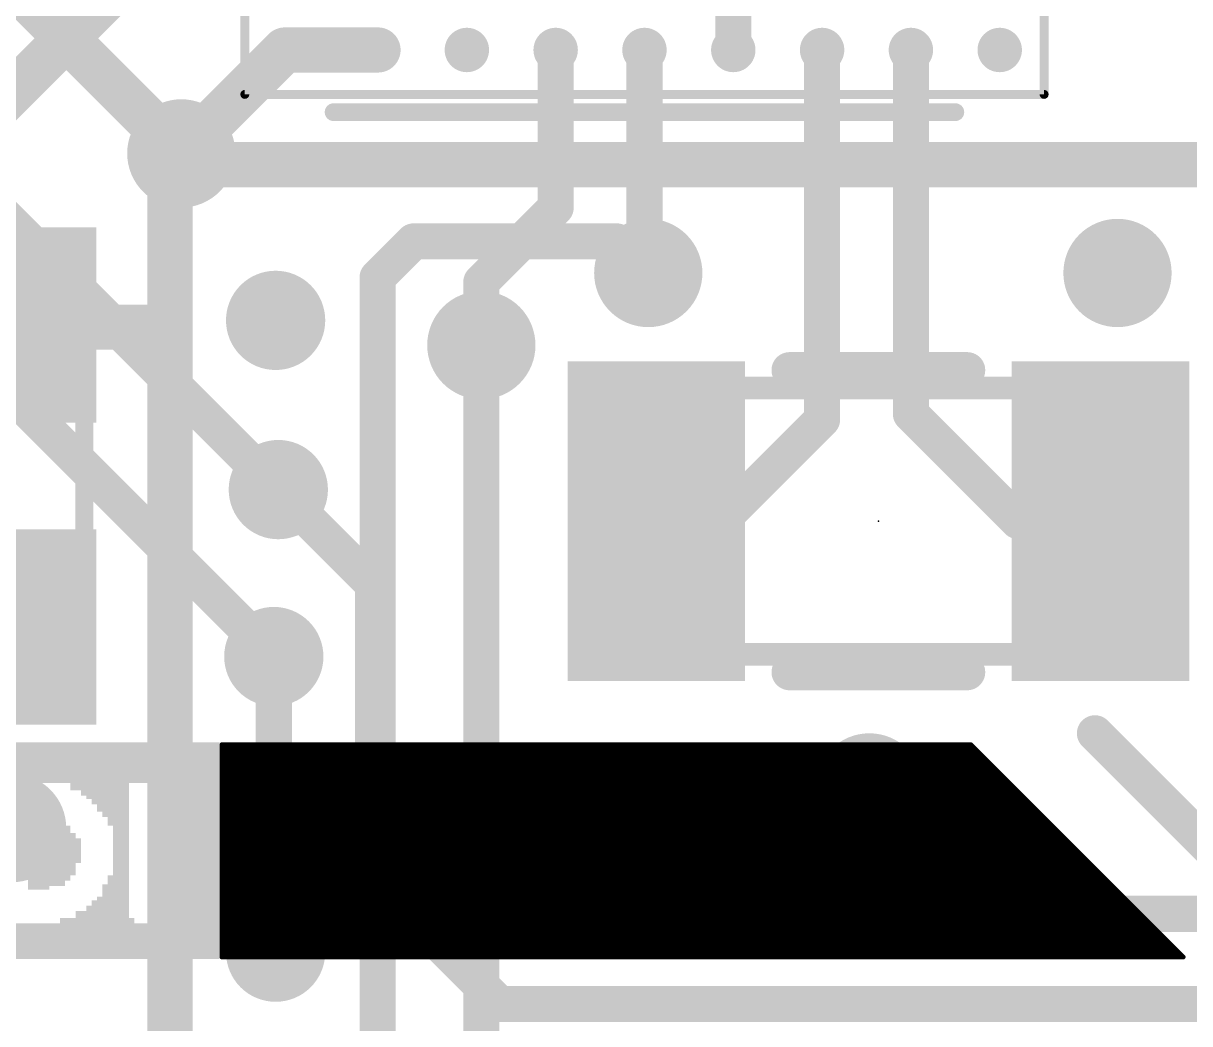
# Model space of a CAD drawing. Extents: x -28 to 74, y -69 to 26.
# Drawn here: x 9.21 to 15.77, y 5.22 to 10.85 of the extents above; entities that cross this region are included whole.
import ezdxf

# ---------------------------------------------------------------- set-up
doc = ezdxf.new("R2010")
doc.units = 0
for name, color, linetype in [('1', 12, 'CONTINUOUS'), ('16', 140, 'CONTINUOUS'), ('18', 110, 'CONTINUOUS'), ('21', 41, 'CONTINUOUS'), ('23', 53, 'CONTINUOUS'), ('51', 53, 'CONTINUOUS')]:
    doc.layers.add(name, color=color, linetype=linetype)

# ---------------------------------------------------------------- blocks, each defined once
blk = doc.blocks.new('RECT')
blk.add_solid([(-0.5, -0.5), (0.5, -0.5), (-0.5, 0.5), (0.5, 0.5)])
blk = doc.blocks.new('PIE')
at = {"const_width": 0.5}
blk.add_lwpolyline([(0, -0.25, 1), (0, 0.25, 1), (0, -0.25)], format="xyb", dxfattribs=at)
blk = doc.blocks.new('ROUNDV')
at = {"const_width": 0.5}
blk.add_lwpolyline([(0, -0.25, 1), (0, 0.25, 1), (0, -0.25)], format="xyb", dxfattribs=at)

msp = doc.modelspace()

# ---------------------------------------------------------------- linework, layer by layer
at = {"layer": '1'}
for points, const_width in [([(8.8676, 10.1884), (9.8832, 11.204)], 0.254), ([(13.204, 10.9514), (12.954, 11.2014)], 0.2032), ([(13.204, 10.704), (13.204, 10.9514)], 0.2032), ([(10.6786, 10.704), (10.0965, 10.1219)], 0.254), ([(10.704, 10.704), (10.6786, 10.704)], 0.254), ([(10.704, 10.704), (11.204, 10.704)], 0.254), ([(12.204, 10.704), (12.204, 9.8164)], 0.2032), ([(12.704, 9.4702), (12.704, 10.704)], 0.2032), ([(13.704, 8.624), (13.704, 10.704)], 0.2032), ([(14.204, 10.704), (14.204, 8.656)], 0.2032), ([(10.0965, 10.1219), (10.033, 10.0584)], 0.254), ([(10.033, 10.0584), (10.033, 9.144)], 0.254), ([(12.204, 9.8164), (11.7856, 9.398)], 0.2032), ([(12.7254, 9.4488), (12.704, 9.4702)], 0.2032), ([(11.7856, 9.398), (11.7856, 9.0424)], 0.2032), ([(9.1186, 9.1558), (9.1304, 9.144)], 0.254), ([(10.033, 9.144), (9.1304, 9.144)], 0.254), ([(10.033, 1.397), (10.033, 9.144)], 0.254), ([(14.204, 8.656), (14.8082, 8.0518)], 0.2032), ([(13.704, 8.624), (13.1318, 8.0518)], 0.2032), ([(10.6426, 8.2296), (11.176, 7.6962)], 0.2032), ([(12.7708, 8.0518), (13.1318, 8.0518)], 0.2032), ([(14.8082, 8.0518), (15.2708, 8.0518)], 0.2032), ([(11.176, 7.6962), (11.176, 6.604)], 0.2032), ([(10.6172, 6.6065), (10.6172, 7.2898)], 0.2032), ([(11.8897, 5.334), (10.6172, 6.6065)], 0.2032), ([(11.176, 6.604), (11.938, 5.842)], 0.2032), ([(11.938, 5.842), (16.256, 5.842)], 0.2032), ([(16.2052, 5.334), (11.8897, 5.334)], 0.2032)]:
    msp.add_lwpolyline(points, dxfattribs=dict(at, const_width=const_width))
for points, const_width in [([(13.1681, 10.9155, 1), (13.2399, 10.9873)], 0.1016), ([(10.6786, 10.7675, 1), (10.6786, 10.6405)], 0.127), ([(10.7235, 10.6591, 1), (10.6337, 10.7489)], 0.127), ([(10.704, 10.7675, 1), (10.704, 10.6405)], 0.127), ([(10.704, 10.6405, 1), (10.704, 10.7675)], 0.127), ([(11.204, 10.6405, 1), (11.204, 10.7675)], 0.127), ([(12.2548, 10.704, 1), (12.1532, 10.704)], 0.1016), ([(12.7548, 10.704, 1), (12.6532, 10.704)], 0.1016), ([(13.7548, 10.704, 1), (13.6532, 10.704)], 0.1016), ([(14.2548, 10.704, 1), (14.1532, 10.704)], 0.1016), ([(13.1532, 10.704, 1), (13.2548, 10.704)], 0.1016), ([(10.1414, 10.077, 1), (10.0516, 10.1668)], 0.127), ([(10.0965, 10.0584, 1), (9.9695, 10.0584)], 0.127), ([(10.0516, 10.1668, 1), (10.1414, 10.077)], 0.127), ([(9.9881, 10.1033, 1), (10.0779, 10.0135)], 0.127), ([(12.2399, 9.7805, 1), (12.1681, 9.8523)], 0.1016), ([(12.1532, 9.8164, 1), (12.2548, 9.8164)], 0.1016), ([(12.7399, 9.5061, 1), (12.6681, 9.4343)], 0.1016), ([(12.6895, 9.4129, 1), (12.7613, 9.4847)], 0.1016), ([(11.8364, 9.398, 1), (11.7348, 9.398)], 0.1016), ([(11.7497, 9.4339, 1), (11.8215, 9.3621)], 0.1016), ([(12.6532, 9.4702, 1), (12.7548, 9.4702)], 0.1016), ([(9.1635, 9.2007, 1), (9.0737, 9.1109)], 0.127), ([(10.0965, 9.144, 1), (9.9695, 9.144)], 0.127), ([(10.033, 9.0805, 1), (10.033, 9.2075)], 0.127), ([(9.0855, 9.0991, 1), (9.1753, 9.1889)], 0.127), ([(9.9695, 9.144, 1), (10.0965, 9.144)], 0.127), ([(11.7348, 9.0424, 1), (11.8364, 9.0424)], 0.1016), ([(14.2399, 8.6919, 1), (14.1681, 8.6201)], 0.1016), ([(13.6532, 8.624, 1), (13.7548, 8.624)], 0.1016), ([(13.7399, 8.5881, 1), (13.6681, 8.6599)], 0.1016), ([(14.1532, 8.656, 1), (14.2548, 8.656)], 0.1016), ([(10.6785, 8.2655, 1), (10.6067, 8.1937)], 0.1016), ([(12.7708, 8.1026, 1), (12.7708, 8.001)], 0.1016), ([(13.1318, 8.001, 1), (13.1318, 8.1026)], 0.1016), ([(14.8082, 8.1026, 1), (14.8082, 8.001)], 0.1016), ([(15.2708, 8.001, 1), (15.2708, 8.1026)], 0.1016), ([(13.0959, 8.0877, 1), (13.1677, 8.0159)], 0.1016), ([(14.7723, 8.0159, 1), (14.8441, 8.0877)], 0.1016), ([(11.2268, 7.6962, 1), (11.1252, 7.6962)], 0.1016), ([(11.1401, 7.6603, 1), (11.2119, 7.7321)], 0.1016), ([(10.668, 7.2898, 1), (10.5664, 7.2898)], 0.1016), ([(10.6531, 6.6425, 1), (10.5813, 6.5706)], 0.1016), ([(11.2119, 6.6399, 1), (11.1401, 6.5681)], 0.1016), ([(10.5664, 6.6065, 1), (10.668, 6.6065)], 0.1016), ([(11.1252, 6.604, 1), (11.2268, 6.604)], 0.1016), ([(11.938, 5.8928, 1), (11.938, 5.7912)], 0.1016), ([(11.9021, 5.8061, 1), (11.9739, 5.8779)], 0.1016), ([(11.8897, 5.3848, 1), (11.8897, 5.2832)], 0.1016), ([(11.8538, 5.2981, 1), (11.9257, 5.3699)], 0.1016)]:
    msp.add_lwpolyline(points, format="xyb", dxfattribs=dict(at, const_width=const_width))
at = {"layer": '16'}
for points, const_width in [([(7.0104, 13.208), (10.0965, 10.1219)], 0.254), ([(10.6426, 8.2296), (6.9516, 11.9206)], 0.2032), ([(10.6172, 7.2898), (6.755, 11.152)], 0.2032), ([(10.0965, 10.1219), (10.16, 10.0584)], 0.254), ([(10.16, 10.0584), (17.6022, 10.0584)], 0.254), ([(11.4046, 9.6266), (11.2014, 9.4234)], 0.2032), ([(12.5476, 9.6266), (11.4046, 9.6266)], 0.2032), ([(12.7254, 9.4488), (12.5476, 9.6266)], 0.2032), ([(11.2014, 9.4234), (11.2014, 4.0894)], 0.2032), ([(11.7856, 9.0424), (11.7856, 3.9116)], 0.2032)]:
    msp.add_lwpolyline(points, dxfattribs=dict(at, const_width=const_width))
for points, const_width in [([(10.1414, 10.1668, 1), (10.0516, 10.077)], 0.127), ([(10.0516, 10.077, 1), (10.1414, 10.1668)], 0.127), ([(10.16, 10.1219, 1), (10.16, 9.9949)], 0.127), ([(10.1151, 10.0135, 1), (10.2049, 10.1033)], 0.127), ([(11.4046, 9.6774, 1), (11.4046, 9.5758)], 0.1016), ([(11.4405, 9.5907, 1), (11.3687, 9.6625)], 0.1016), ([(12.5835, 9.6625, 1), (12.5117, 9.5907)], 0.1016), ([(12.5476, 9.5758, 1), (12.5476, 9.6774)], 0.1016), ([(11.2522, 9.4234, 1), (11.1506, 9.4234)], 0.1016), ([(12.6895, 9.4129, 1), (12.7613, 9.4847)], 0.1016), ([(11.1655, 9.4593, 1), (11.2373, 9.3875)], 0.1016), ([(11.8364, 9.0424, 1), (11.7348, 9.0424)], 0.1016), ([(10.6067, 8.1937, 1), (10.6785, 8.2655)], 0.1016), ([(10.5813, 7.2539, 1), (10.6531, 7.3257)], 0.1016)]:
    msp.add_lwpolyline(points, format="xyb", dxfattribs=dict(at, const_width=const_width))
at = {"layer": '21'}
for points, const_width in [([(10.954, 10.354), (14.454, 10.354)], 0.1), ([(13.5208, 8.9018), (14.5208, 8.9018)], 0.2032), ([(14.5208, 7.2018), (13.5208, 7.2018)], 0.2032), ([(16.256, 5.842), (15.24, 6.858)], 0.2032), ([(14.5415, 6.7945), (10.3251, 6.7945)], 0.0254), ([(10.3251, 6.7945), (10.3251, 5.5982)], 0.0254), ([(10.3251, 6.7818), (14.5542, 6.7818)], 0.0254), ([(10.3251, 6.7564), (14.5796, 6.7564)], 0.0254), ([(15.7378, 5.5982), (14.5415, 6.7945)], 0.0254), ([(10.3251, 6.731), (14.605, 6.731)], 0.0254), ([(10.3251, 6.7056), (14.6304, 6.7056)], 0.0254), ([(10.3251, 6.6802), (14.6558, 6.6802)], 0.0254), ([(10.3251, 6.6548), (14.6812, 6.6548)], 0.0254), ([(10.3251, 6.6294), (14.7066, 6.6294)], 0.0254), ([(10.3251, 6.604), (14.732, 6.604)], 0.0254), ([(10.3251, 6.5786), (14.7574, 6.5786)], 0.0254), ([(10.3251, 6.5532), (14.7828, 6.5532)], 0.0254), ([(10.3251, 6.5278), (14.8082, 6.5278)], 0.0254), ([(10.3251, 6.5024), (14.8336, 6.5024)], 0.0254), ([(10.3251, 6.477), (14.859, 6.477)], 0.0254), ([(10.3251, 6.4516), (14.8844, 6.4516)], 0.0254), ([(10.3251, 6.4262), (14.9098, 6.4262)], 0.0254), ([(10.3251, 6.4008), (14.9352, 6.4008)], 0.0254), ([(10.3251, 6.3754), (14.9606, 6.3754)], 0.0254), ([(10.3251, 6.35), (14.986, 6.35)], 0.0254), ([(10.3251, 6.3246), (15.0114, 6.3246)], 0.0254), ([(10.3251, 6.2992), (15.0368, 6.2992)], 0.0254), ([(10.3251, 6.2738), (15.0622, 6.2738)], 0.0254), ([(10.3251, 6.2484), (15.0876, 6.2484)], 0.0254), ([(10.3251, 6.223), (15.113, 6.223)], 0.0254), ([(10.3251, 6.1976), (15.1384, 6.1976)], 0.0254), ([(10.3251, 6.1722), (15.1638, 6.1722)], 0.0254), ([(10.3251, 6.1468), (15.1892, 6.1468)], 0.0254), ([(10.3251, 6.1214), (15.2146, 6.1214)], 0.0254), ([(10.3251, 6.096), (15.24, 6.096)], 0.0254), ([(10.3251, 6.0706), (15.2654, 6.0706)], 0.0254), ([(10.3251, 6.0452), (15.2908, 6.0452)], 0.0254), ([(10.3251, 6.0198), (15.3162, 6.0198)], 0.0254), ([(10.3251, 5.9944), (15.3416, 5.9944)], 0.0254), ([(10.3251, 5.969), (15.367, 5.969)], 0.0254), ([(10.3251, 5.9436), (15.3924, 5.9436)], 0.0254), ([(10.3251, 5.9182), (15.4178, 5.9182)], 0.0254), ([(10.3251, 5.8928), (15.4432, 5.8928)], 0.0254), ([(10.3251, 5.8674), (15.4686, 5.8674)], 0.0254), ([(10.3251, 5.842), (15.494, 5.842)], 0.0254), ([(10.3251, 5.8166), (15.5194, 5.8166)], 0.0254), ([(10.3251, 5.7912), (15.5448, 5.7912)], 0.0254), ([(10.3251, 5.7658), (15.5702, 5.7658)], 0.0254), ([(10.3251, 5.7404), (15.5956, 5.7404)], 0.0254), ([(10.3251, 5.715), (15.621, 5.715)], 0.0254), ([(10.3251, 5.6896), (15.6464, 5.6896)], 0.0254), ([(10.3251, 5.6642), (15.6718, 5.6642)], 0.0254), ([(10.3251, 5.6388), (15.6972, 5.6388)], 0.0254), ([(10.3251, 5.6134), (15.7226, 5.6134)], 0.0254), ([(10.3251, 5.5982), (15.7378, 5.5982)], 0.0254)]:
    msp.add_lwpolyline(points, dxfattribs=dict(at, const_width=const_width))
for points, const_width in [([(10.954, 10.379, 1), (10.954, 10.329)], 0.05), ([(14.454, 10.329, 1), (14.454, 10.379)], 0.05), ([(13.5208, 8.9526, 1), (13.5208, 8.851)], 0.1016), ([(14.5208, 8.851, 1), (14.5208, 8.9526)], 0.1016), ([(13.5208, 7.2526, 1), (13.5208, 7.151)], 0.1016), ([(14.5208, 7.151, 1), (14.5208, 7.2526)], 0.1016), ([(15.2759, 6.8939, 1), (15.2041, 6.8221)], 0.1016), ([(10.3251, 6.8009, 1), (10.3251, 6.7881)], 0.0127), ([(10.3251, 6.7882, 1), (10.3251, 6.7755)], 0.0127), ([(10.3251, 6.7628, 1), (10.3251, 6.75)], 0.0127), ([(10.3315, 6.7945, 1), (10.3188, 6.7945)], 0.0127), ([(14.546, 6.799, 1), (14.537, 6.79)], 0.0127), ([(14.5415, 6.7881, 1), (14.5415, 6.8009)], 0.0127), ([(14.5542, 6.7755, 1), (14.5542, 6.7882)], 0.0127), ([(14.5796, 6.75, 1), (14.5796, 6.7628)], 0.0127), ([(10.3251, 6.7374, 1), (10.3251, 6.7247)], 0.0127), ([(10.3251, 6.712, 1), (10.3251, 6.6993)], 0.0127), ([(14.605, 6.7247, 1), (14.605, 6.7374)], 0.0127), ([(14.6304, 6.6993, 1), (14.6304, 6.712)], 0.0127), ([(10.3251, 6.6866, 1), (10.3251, 6.6738)], 0.0127), ([(10.3251, 6.6612, 1), (10.3251, 6.6485)], 0.0127), ([(10.3251, 6.6358, 1), (10.3251, 6.6231)], 0.0127), ([(14.6558, 6.6738, 1), (14.6558, 6.6866)], 0.0127), ([(14.6812, 6.6485, 1), (14.6812, 6.6612)], 0.0127), ([(14.7066, 6.6231, 1), (14.7066, 6.6358)], 0.0127), ([(10.3251, 6.6104, 1), (10.3251, 6.5976)], 0.0127), ([(10.3251, 6.585, 1), (10.3251, 6.5723)], 0.0127), ([(14.732, 6.5976, 1), (14.732, 6.6104)], 0.0127), ([(14.7574, 6.5723, 1), (14.7574, 6.585)], 0.0127), ([(10.3251, 6.5596, 1), (10.3251, 6.5469)], 0.0127), ([(10.3251, 6.5342, 1), (10.3251, 6.5214)], 0.0127), ([(10.3251, 6.5088, 1), (10.3251, 6.4961)], 0.0127), ([(14.7828, 6.5469, 1), (14.7828, 6.5596)], 0.0127), ([(14.8082, 6.5214, 1), (14.8082, 6.5342)], 0.0127), ([(14.8336, 6.4961, 1), (14.8336, 6.5088)], 0.0127), ([(10.3251, 6.4834, 1), (10.3251, 6.4707)], 0.0127), ([(10.3251, 6.458, 1), (10.3251, 6.4452)], 0.0127), ([(10.3251, 6.4326, 1), (10.3251, 6.4199)], 0.0127), ([(14.859, 6.4707, 1), (14.859, 6.4834)], 0.0127), ([(14.8844, 6.4452, 1), (14.8844, 6.458)], 0.0127), ([(14.9098, 6.4199, 1), (14.9098, 6.4326)], 0.0127), ([(10.3251, 6.4072, 1), (10.3251, 6.3944)], 0.0127), ([(10.3251, 6.3818, 1), (10.3251, 6.369)], 0.0127), ([(14.9352, 6.3944, 1), (14.9352, 6.4072)], 0.0127), ([(14.9606, 6.369, 1), (14.9606, 6.3818)], 0.0127), ([(10.3251, 6.3564, 1), (10.3251, 6.3437)], 0.0127), ([(10.3251, 6.331, 1), (10.3251, 6.3182)], 0.0127), ([(10.3251, 6.3056, 1), (10.3251, 6.2928)], 0.0127), ([(14.986, 6.3437, 1), (14.986, 6.3564)], 0.0127), ([(15.0114, 6.3182, 1), (15.0114, 6.331)], 0.0127), ([(15.0368, 6.2928, 1), (15.0368, 6.3056)], 0.0127), ([(10.3251, 6.2802, 1), (10.3251, 6.2675)], 0.0127), ([(10.3251, 6.2548, 1), (10.3251, 6.242)], 0.0127), ([(15.0622, 6.2675, 1), (15.0622, 6.2802)], 0.0127), ([(15.0876, 6.242, 1), (15.0876, 6.2548)], 0.0127), ([(10.3251, 6.2294, 1), (10.3251, 6.2166)], 0.0127), ([(10.3251, 6.204, 1), (10.3251, 6.1913)], 0.0127), ([(10.3251, 6.1786, 1), (10.3251, 6.1658)], 0.0127), ([(15.113, 6.2166, 1), (15.113, 6.2294)], 0.0127), ([(15.1384, 6.1913, 1), (15.1384, 6.204)], 0.0127), ([(15.1638, 6.1658, 1), (15.1638, 6.1786)], 0.0127), ([(10.3251, 6.1532, 1), (10.3251, 6.1405)], 0.0127), ([(10.3251, 6.1278, 1), (10.3251, 6.1151)], 0.0127), ([(10.3251, 6.1024, 1), (10.3251, 6.0896)], 0.0127), ([(15.1892, 6.1405, 1), (15.1892, 6.1532)], 0.0127), ([(15.2146, 6.1151, 1), (15.2146, 6.1278)], 0.0127), ([(15.24, 6.0896, 1), (15.24, 6.1024)], 0.0127), ([(10.3251, 6.077, 1), (10.3251, 6.0643)], 0.0127), ([(10.3251, 6.0516, 1), (10.3251, 6.0389)], 0.0127), ([(15.2654, 6.0643, 1), (15.2654, 6.077)], 0.0127), ([(15.2908, 6.0389, 1), (15.2908, 6.0516)], 0.0127), ([(10.3251, 6.0262, 1), (10.3251, 6.0134)], 0.0127), ([(10.3251, 6.0008, 1), (10.3251, 5.9881)], 0.0127), ([(10.3251, 5.9754, 1), (10.3251, 5.9627)], 0.0127), ([(15.3162, 6.0134, 1), (15.3162, 6.0262)], 0.0127), ([(15.3416, 5.9881, 1), (15.3416, 6.0008)], 0.0127), ([(15.367, 5.9627, 1), (15.367, 5.9754)], 0.0127), ([(10.3251, 5.95, 1), (10.3251, 5.9372)], 0.0127), ([(10.3251, 5.9246, 1), (10.3251, 5.9119)], 0.0127), ([(15.3924, 5.9372, 1), (15.3924, 5.95)], 0.0127), ([(15.4178, 5.9119, 1), (15.4178, 5.9246)], 0.0127), ([(10.3251, 5.8992, 1), (10.3251, 5.8864)], 0.0127), ([(10.3251, 5.8738, 1), (10.3251, 5.861)], 0.0127), ([(10.3251, 5.8484, 1), (10.3251, 5.8357)], 0.0127), ([(15.4432, 5.8864, 1), (15.4432, 5.8992)], 0.0127), ([(15.4686, 5.861, 1), (15.4686, 5.8738)], 0.0127), ([(15.494, 5.8357, 1), (15.494, 5.8484)], 0.0127), ([(10.3251, 5.823, 1), (10.3251, 5.8102)], 0.0127), ([(10.3251, 5.7976, 1), (10.3251, 5.7848)], 0.0127), ([(10.3251, 5.7722, 1), (10.3251, 5.7595)], 0.0127), ([(15.5194, 5.8102, 1), (15.5194, 5.823)], 0.0127), ([(15.5448, 5.7848, 1), (15.5448, 5.7976)], 0.0127), ([(15.5702, 5.7595, 1), (15.5702, 5.7722)], 0.0127), ([(10.3251, 5.7468, 1), (10.3251, 5.734)], 0.0127), ([(10.3251, 5.7214, 1), (10.3251, 5.7086)], 0.0127), ([(15.5956, 5.734, 1), (15.5956, 5.7468)], 0.0127), ([(15.621, 5.7086, 1), (15.621, 5.7214)], 0.0127), ([(10.3251, 5.696, 1), (10.3251, 5.6833)], 0.0127), ([(10.3251, 5.6706, 1), (10.3251, 5.6578)], 0.0127), ([(10.3251, 5.6452, 1), (10.3251, 5.6325)], 0.0127), ([(15.6464, 5.6833, 1), (15.6464, 5.696)], 0.0127), ([(15.6718, 5.6578, 1), (15.6718, 5.6706)], 0.0127), ([(15.6972, 5.6325, 1), (15.6972, 5.6452)], 0.0127), ([(10.3251, 5.6198, 1), (10.3251, 5.6071)], 0.0127), ([(10.3251, 5.6045, 1), (10.3251, 5.5918)], 0.0127), ([(10.3188, 5.5982, 1), (10.3315, 5.5982)], 0.0127), ([(15.7226, 5.6071, 1), (15.7226, 5.6198)], 0.0127), ([(15.7334, 5.5937, 1), (15.7423, 5.6026)], 0.0127), ([(15.7378, 5.5918, 1), (15.7378, 5.6045)], 0.0127)]:
    msp.add_lwpolyline(points, format="xyb", dxfattribs=dict(at, const_width=const_width))
at = {"layer": '23'}
msp.add_point((14.0208, 8.0518), dxfattribs=at)
at = {"layer": '51'}
for points, const_width in [([(10.454, 14.954), (10.454, 10.454)], 0.05), ([(14.954, 10.454), (14.954, 14.954)], 0.05), ([(10.454, 10.454), (14.954, 10.454)], 0.05), ([(12.4208, 8.8018), (15.6208, 8.8018)], 0.127), ([(12.4208, 7.3018), (12.4208, 8.8018)], 0.127), ([(15.6208, 8.8018), (15.6208, 7.3018)], 0.127), ([(9.5506, 8.6618), (9.5506, 7.9498)], 0.1016), ([(15.6208, 7.3018), (12.4208, 7.3018)], 0.127)]:
    msp.add_lwpolyline(points, dxfattribs=dict(at, const_width=const_width))
for points, const_width in [([(10.454, 10.4665, 1), (10.454, 10.4415)], 0.025), ([(10.4415, 10.454, 1), (10.4665, 10.454)], 0.025), ([(14.9415, 10.454, 1), (14.9665, 10.454)], 0.025), ([(14.954, 10.4415, 1), (14.954, 10.4665)], 0.025), ([(12.4208, 8.8336, 1), (12.4208, 8.77)], 0.0635), ([(12.4526, 8.8018, 1), (12.389, 8.8018)], 0.0635), ([(15.6526, 8.8018, 1), (15.5891, 8.8018)], 0.0635), ([(15.6208, 8.77, 1), (15.6208, 8.8336)], 0.0635), ([(9.576, 8.6618, 1), (9.5252, 8.6618)], 0.0508), ([(9.5252, 7.9498, 1), (9.576, 7.9498)], 0.0508), ([(12.4208, 7.3335, 1), (12.4208, 7.2701)], 0.0635), ([(15.6208, 7.2701, 1), (15.6208, 7.3335)], 0.0635), ([(12.389, 7.3018, 1), (12.4526, 7.3018)], 0.0635), ([(15.5891, 7.3018, 1), (15.6526, 7.3018)], 0.0635)]:
    msp.add_lwpolyline(points, format="xyb", dxfattribs=dict(at, const_width=const_width))

# ---------------------------------------------------------------- block references
at = {"layer": '1', "xscale": 0.25, "yscale": 0.25}
for p in [(10.704, 10.704), (11.204, 10.704), (11.704, 10.704), (12.204, 10.704), (12.704, 10.704), (13.204, 10.704), (13.704, 10.704), (14.204, 10.704), (14.704, 10.704)]:
    msp.add_blockref('PIE', p, dxfattribs=at)
at = {"layer": '1', "xscale": 1.1, "rotation": 270}
for p in [(9.1186, 9.1558), (9.1186, 7.4558)]:
    msp.add_blockref('RECT', p, dxfattribs=at)
at = {"layer": '1', "yscale": 1.8}
for p in [(12.7708, 8.0518), (15.2708, 8.0518)]:
    msp.add_blockref('RECT', p, dxfattribs=at)
at = {"layer": '18'}
for p, xscale, yscale in [((10.0965, 10.1219), 0.6096, 0.6096), ((10.0965, 10.1219), 0.6096, 0.6096), ((12.7254, 9.4488), 0.6096, 0.6096), ((12.7254, 9.4488), 0.6096, 0.6096), ((15.367, 9.4488), 0.6096, 0.6096), ((15.367, 9.4488), 0.6096, 0.6096), ((10.6274, 9.1821), 0.5588, 0.5588), ((10.6274, 9.1821), 0.5588, 0.5588), ((11.7856, 9.0424), 0.6096, 0.6096), ((11.7856, 9.0424), 0.6096, 0.6096), ((10.6426, 8.2296), 0.5588, 0.5588), ((10.6426, 8.2296), 0.5588, 0.5588), ((10.6172, 7.2898), 0.5588, 0.5588), ((10.6172, 7.2898), 0.5588, 0.5588), ((13.97, 6.5532), 0.6096, 0.6096), ((13.97, 6.5532), 0.6096, 0.6096), ((9.144, 6.3246), 0.6096, 0.6096), ((9.144, 6.3246), 0.6096, 0.6096), ((10.6274, 5.6261), 0.5588, 0.5588), ((10.6274, 5.6261), 0.5588, 0.5588)]:
    msp.add_blockref('ROUNDV', p, dxfattribs=dict(at, xscale=xscale, yscale=yscale))
at = {"layer": '21'}
for p, xscale, yscale in [((8.7676, 6.7926), 3.09, 0.03), ((8.7676, 6.7626), 3.09, 0.03), ((8.7676, 6.7376), 3.09, 0.02), ((8.7676, 6.7076), 3.09, 0.04), ((8.7676, 6.6726), 3.09, 0.03), ((8.7676, 6.6426), 3.09, 0.03), ((8.7676, 6.6176), 3.09, 0.02), ((8.7676, 6.5926), 3.09, 0.03), ((9.6376, 6.5576), 0.33, 0.04), ((10.1476, 6.5576), 0.33, 0.04), ((9.6676, 6.5226), 0.27, 0.03), ((9.6826, 6.5026), 0.24, 0.03), ((10.1476, 6.5226), 0.33, 0.03), ((10.1476, 6.5026), 0.33, 0.03), ((9.6976, 6.4726), 0.21, 0.03), ((9.7126, 6.4376), 0.18, 0.04), ((10.1476, 6.4726), 0.33, 0.03), ((10.1476, 6.4376), 0.33, 0.04), ((9.3226, 6.3826), 0.18, 0.03), ((9.7276, 6.4026), 0.15, 0.03), ((9.7426, 6.3826), 0.12, 0.03), ((10.1476, 6.4026), 0.33, 0.03), ((10.1476, 6.3826), 0.33, 0.03), ((9.3376, 6.3526), 0.21, 0.03), ((9.3526, 6.3176), 0.24, 0.04), ((9.7426, 6.3526), 0.12, 0.03), ((9.7576, 6.3176), 0.09, 0.04), ((10.1476, 6.3526), 0.33, 0.03), ((10.1476, 6.3176), 0.33, 0.04), ((9.3676, 6.2826), 0.27, 0.03), ((9.3826, 6.2526), 0.3, 0.03), ((9.3826, 6.2326), 0.3, 0.03), ((9.7576, 6.2826), 0.09, 0.03), ((9.7576, 6.2526), 0.09, 0.03), ((9.7576, 6.2326), 0.09, 0.03), ((10.1476, 6.2826), 0.33, 0.03), ((10.1476, 6.2526), 0.33, 0.03), ((10.1476, 6.2326), 0.33, 0.03), ((9.3826, 6.1976), 0.3, 0.04), ((9.3826, 6.1626), 0.3, 0.03), ((9.7576, 6.1976), 0.09, 0.04), ((9.7576, 6.1626), 0.09, 0.03), ((10.1476, 6.1976), 0.33, 0.04), ((10.1476, 6.1626), 0.33, 0.03), ((9.3826, 6.1426), 0.3, 0.03), ((9.3676, 6.1126), 0.27, 0.03), ((9.7576, 6.1426), 0.09, 0.03), ((9.7576, 6.1126), 0.09, 0.03), ((10.1476, 6.1426), 0.33, 0.03), ((10.1476, 6.1126), 0.33, 0.03), ((9.3676, 6.0776), 0.27, 0.04), ((9.3526, 6.0426), 0.24, 0.03), ((9.7426, 6.0426), 0.12, 0.03), ((9.7576, 6.0776), 0.09, 0.04), ((10.1476, 6.0776), 0.33, 0.04), ((10.1476, 6.0426), 0.33, 0.03), ((9.3376, 6.0126), 0.21, 0.03), ((9.2926, 5.9926), 0.12, 0.03), ((9.7276, 5.9926), 0.15, 0.03), ((9.7276, 5.9576), 0.15, 0.04), ((9.7426, 6.0126), 0.12, 0.03), ((10.1476, 6.0126), 0.33, 0.03), ((10.1476, 5.9926), 0.33, 0.03), ((10.1476, 5.9576), 0.33, 0.04), ((9.6976, 5.9026), 0.21, 0.03), ((9.7126, 5.9226), 0.18, 0.03), ((10.1476, 5.9226), 0.33, 0.03), ((10.1476, 5.9026), 0.33, 0.03), ((9.6526, 5.8376), 0.3, 0.04), ((9.6826, 5.8726), 0.24, 0.03), ((10.1476, 5.8726), 0.33, 0.03), ((10.1476, 5.8376), 0.33, 0.04), ((8.7676, 5.7726), 3.09, 0.03), ((9.6226, 5.8026), 0.42, 0.03), ((10.1326, 5.8026), 0.36, 0.03), ((8.7676, 5.7426), 3.09, 0.03), ((8.7676, 5.7126), 3.09, 0.03), ((8.7676, 5.6926), 3.09, 0.03), ((8.7676, 5.6626), 3.09, 0.03), ((8.7676, 5.6326), 3.09, 0.03), ((8.7676, 5.6026), 3.09, 0.03)]:
    msp.add_blockref('RECT', p, dxfattribs=dict(at, xscale=xscale, yscale=yscale))
at = {"layer": '51', "xscale": 0.5001, "yscale": 0.95, "rotation": 270}
for p in [(9.1237, 8.894), (9.1237, 7.7256)]:
    msp.add_blockref('RECT', p, dxfattribs=at)

doc.saveas('drawing.dxf')
